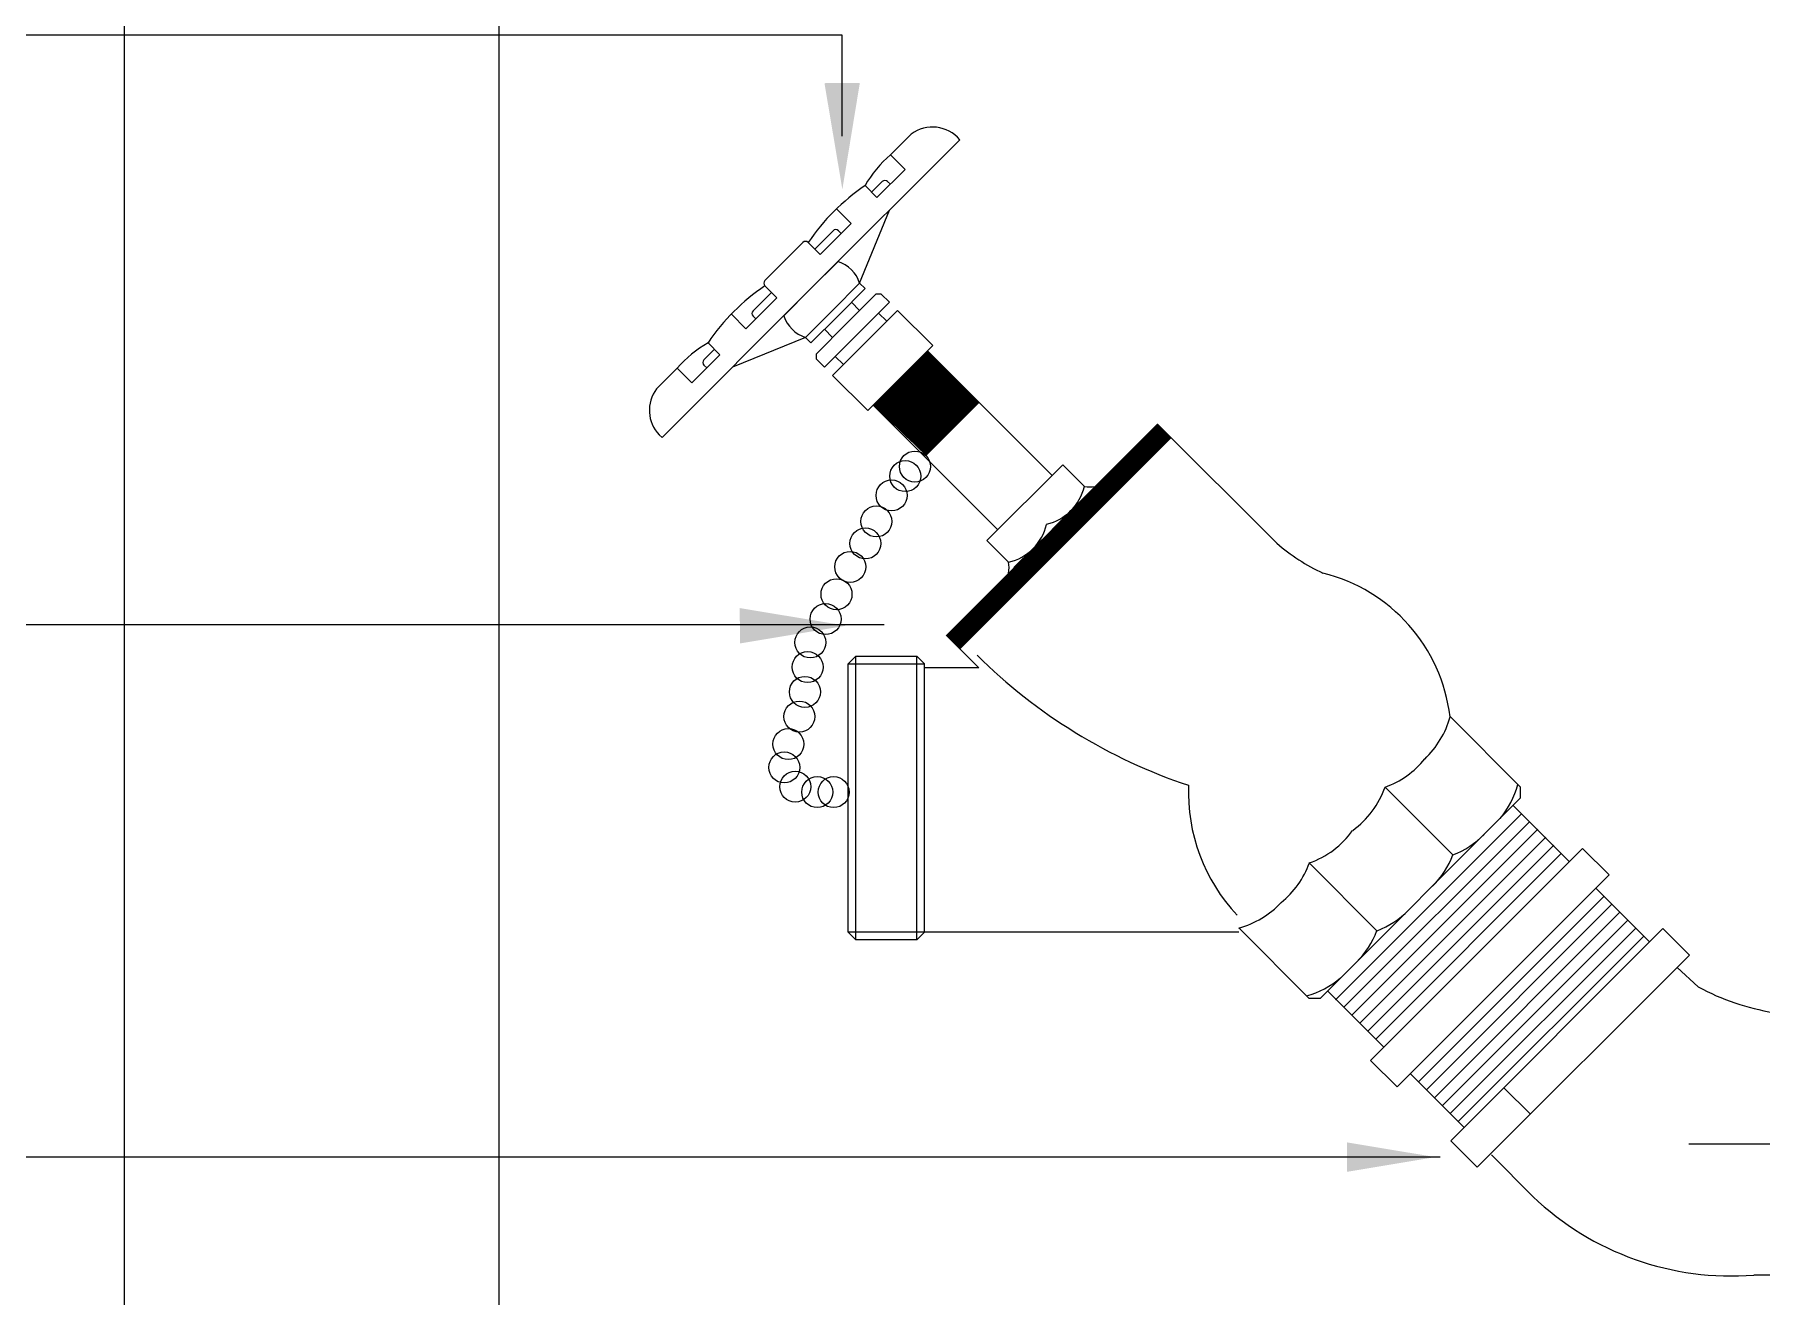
# Model space of a CAD drawing. Header units: millimetres. Extents: x 1822 to 2319, y 1244 to 1347.
# Drawn here: x 2315.934 to 2317.083, y 1344.355 to 1345.194 of the extents above; entities that cross this region are included whole.
import ezdxf

# ---------------------------------------------------------------- set-up
doc = ezdxf.new("R2010")
doc.units = ezdxf.units.MM
doc.linetypes.add('DASHDOT', pattern=[1, 0.5, -0.25, 0, -0.25])
doc.layers.add('I-ARQ', color=8, linetype='Continuous')
doc.layers.add('I-NORMO_INST', color=4, linetype='Continuous')

# ---------------------------------------------------------------- blocks, each defined once
blk = doc.blocks.new('*X18')
at = {"color": 0}
for p, q in [((-9.053017, 35.735745), (-9.051577, 35.737185)), ((-9.053008, 35.735736), (-9.051568, 35.737176)), ((-9.053, 35.735727), (-9.05156, 35.737167)), ((-9.052991, 35.735718), (-9.051551, 35.737158)), ((-9.052982, 35.73571), (-9.051542, 35.737149)), ((-9.052973, 35.735701), (-9.051534, 35.73714)), ((-9.052964, 35.735692), (-9.051525, 35.737131)), ((-9.052955, 35.735683), (-9.051516, 35.737122)), ((-9.052947, 35.735674), (-9.051508, 35.737113)), ((-9.052938, 35.735665), (-9.051499, 35.737104)), ((-9.052929, 35.735657), (-9.05149, 35.737095)), ((-9.05292, 35.735648), (-9.051482, 35.737086)), ((-9.052911, 35.735639), (-9.051473, 35.737077)), ((-9.052902, 35.73563), (-9.051464, 35.737068)), ((-9.052894, 35.735621), (-9.051456, 35.737059)), ((-9.052885, 35.735612), (-9.051447, 35.73705)), ((-9.052876, 35.735604), (-9.051438, 35.737041)), ((-9.052867, 35.735595), (-9.05143, 35.737032)), ((-9.052858, 35.735586), (-9.051421, 35.737023)), ((-9.052849, 35.735577), (-9.051412, 35.737014)), ((-9.052841, 35.735568), (-9.051404, 35.737005)), ((-9.052832, 35.735559), (-9.051395, 35.736996)), ((-9.052823, 35.73555), (-9.051387, 35.736987)), ((-9.052814, 35.735542), (-9.051378, 35.736978)), ((-9.052805, 35.735533), (-9.051369, 35.736969)), ((-9.052796, 35.735524), (-9.051361, 35.73696)), ((-9.052788, 35.735515), (-9.051352, 35.736951)), ((-9.052779, 35.735506), (-9.051343, 35.736942)), ((-9.05277, 35.735497), (-9.051335, 35.736933)), ((-9.052761, 35.735489), (-9.051326, 35.736924)), ((-9.052752, 35.73548), (-9.051317, 35.736915)), ((-9.052743, 35.735471), (-9.051309, 35.736906)), ((-9.052734, 35.735462), (-9.0513, 35.736897)), ((-9.052726, 35.735453), (-9.051291, 35.736888)), ((-9.052717, 35.735444), (-9.051283, 35.736878)), ((-9.052708, 35.735436), (-9.051274, 35.736869)), ((-9.052699, 35.735427), (-9.051265, 35.73686)), ((-9.05269, 35.735418), (-9.051257, 35.736851)), ((-9.052681, 35.735409), (-9.051248, 35.736842)), ((-9.052673, 35.7354), (-9.051239, 35.736833)), ((-9.052664, 35.735391), (-9.051231, 35.736824)), ((-9.052655, 35.735383), (-9.051222, 35.736815)), ((-9.052646, 35.735374), (-9.051213, 35.736806)), ((-9.052637, 35.735365), (-9.051205, 35.736797)), ((-9.052628, 35.735356), (-9.051196, 35.736788)), ((-9.05262, 35.735347), (-9.051188, 35.736779)), ((-9.052611, 35.735338), (-9.051179, 35.73677)), ((-9.052602, 35.73533), (-9.05117, 35.736761)), ((-9.052593, 35.735321), (-9.051162, 35.736752)), ((-9.052584, 35.735312), (-9.051153, 35.736743)), ((-9.052575, 35.735303), (-9.051144, 35.736734)), ((-9.052567, 35.735294), (-9.051136, 35.736725)), ((-9.052558, 35.735285), (-9.051127, 35.736716)), ((-9.052549, 35.735276), (-9.051118, 35.736707)), ((-9.05254, 35.735268), (-9.05111, 35.736698)), ((-9.052531, 35.735259), (-9.051101, 35.736689)), ((-9.052522, 35.73525), (-9.051092, 35.73668)), ((-9.052513, 35.735241), (-9.051084, 35.736671)), ((-9.052505, 35.735232), (-9.051075, 35.736662)), ((-9.052496, 35.735223), (-9.051066, 35.736653)), ((-9.052487, 35.735215), (-9.051058, 35.736644)), ((-9.052478, 35.735206), (-9.051049, 35.736635)), ((-9.052469, 35.735197), (-9.05104, 35.736626)), ((-9.05246, 35.735188), (-9.051032, 35.736617)), ((-9.052452, 35.735179), (-9.051023, 35.736608)), ((-9.052443, 35.73517), (-9.051015, 35.736599)), ((-9.052434, 35.735162), (-9.051006, 35.73659)), ((-9.052425, 35.735153), (-9.050997, 35.736581)), ((-9.052416, 35.735144), (-9.050989, 35.736572)), ((-9.052407, 35.735135), (-9.05098, 35.736563)), ((-9.052399, 35.735126), (-9.050971, 35.736554)), ((-9.05239, 35.735117), (-9.050963, 35.736545)), ((-9.052381, 35.735109), (-9.050954, 35.736535)), ((-9.052372, 35.7351), (-9.050945, 35.736526)), ((-9.052363, 35.735091), (-9.050937, 35.736517)), ((-9.052354, 35.735082), (-9.050928, 35.736508)), ((-9.052346, 35.735073), (-9.050919, 35.736499)), ((-9.052337, 35.735064), (-9.050911, 35.73649)), ((-9.052328, 35.735055), (-9.050902, 35.736481)), ((-9.052319, 35.735047), (-9.050893, 35.736472)), ((-9.05231, 35.735038), (-9.050885, 35.736463)), ((-9.052301, 35.735029), (-9.050876, 35.736454)), ((-9.052293, 35.73502), (-9.050867, 35.736445)), ((-9.052284, 35.735011), (-9.050859, 35.736436)), ((-9.052275, 35.735002), (-9.05085, 35.736427)), ((-9.052266, 35.734994), (-9.050841, 35.736418)), ((-9.052257, 35.734985), (-9.050833, 35.736409)), ((-9.052248, 35.734976), (-9.050824, 35.7364)), ((-9.052239, 35.734967), (-9.050816, 35.736391)), ((-9.052231, 35.734958), (-9.050807, 35.736382)), ((-9.052222, 35.734949), (-9.050798, 35.736373)), ((-9.052213, 35.734941), (-9.05079, 35.736364)), ((-9.052204, 35.734932), (-9.050781, 35.736355)), ((-9.052195, 35.734923), (-9.050772, 35.736346)), ((-9.052186, 35.734914), (-9.050764, 35.736337)), ((-9.052178, 35.734905), (-9.050755, 35.736328)), ((-9.052169, 35.734896), (-9.050746, 35.736319)), ((-9.05216, 35.734888), (-9.050738, 35.73631)), ((-9.052151, 35.734879), (-9.050729, 35.736301)), ((-9.052142, 35.73487), (-9.05072, 35.736292)), ((-9.052133, 35.734861), (-9.050712, 35.736283)), ((-9.052125, 35.734852), (-9.050703, 35.736274)), ((-9.052116, 35.734843), (-9.050694, 35.736265)), ((-9.052107, 35.734835), (-9.050686, 35.736256)), ((-9.052098, 35.734826), (-9.050677, 35.736247)), ((-9.052089, 35.734817), (-9.050668, 35.736238)), ((-9.05208, 35.734808), (-9.05066, 35.736229)), ((-9.052072, 35.734799), (-9.050651, 35.73622)), ((-9.052063, 35.73479), (-9.050643, 35.736211)), ((-9.052054, 35.734781), (-9.050634, 35.736202)), ((-9.052045, 35.734773), (-9.050625, 35.736192)), ((-9.052036, 35.734764), (-9.050617, 35.736183)), ((-9.052027, 35.734755), (-9.050608, 35.736174)), ((-9.052019, 35.734746), (-9.050599, 35.736165)), ((-9.05201, 35.734737), (-9.050591, 35.736156)), ((-9.052001, 35.734728), (-9.050582, 35.736147)), ((-9.051992, 35.73472), (-9.050573, 35.736138)), ((-9.051983, 35.734711), (-9.050565, 35.736129)), ((-9.051974, 35.734702), (-9.050556, 35.73612)), ((-9.051965, 35.734693), (-9.050547, 35.736111)), ((-9.051957, 35.734684), (-9.050539, 35.736102)), ((-9.051948, 35.734675), (-9.05053, 35.736093)), ((-9.051939, 35.734667), (-9.050521, 35.736084)), ((-9.05193, 35.734658), (-9.050513, 35.736075)), ((-9.051921, 35.734649), (-9.050504, 35.736066)), ((-9.051912, 35.73464), (-9.050495, 35.736057)), ((-9.051904, 35.734631), (-9.050487, 35.736048)), ((-9.051895, 35.734622), (-9.050478, 35.736039)), ((-9.051886, 35.734614), (-9.050469, 35.73603)), ((-9.051877, 35.734605), (-9.050461, 35.736021)), ((-9.051868, 35.734596), (-9.050452, 35.736012)), ((-9.051859, 35.734587), (-9.050444, 35.736003)), ((-9.051851, 35.734578), (-9.050435, 35.735994)), ((-9.051842, 35.734569), (-9.050426, 35.735985)), ((-9.051833, 35.734561), (-9.050418, 35.735976)), ((-9.051824, 35.734552), (-9.050409, 35.735967)), ((-9.051815, 35.734543), (-9.0504, 35.735958)), ((-9.051806, 35.734534), (-9.050392, 35.735949)), ((-9.051798, 35.734525), (-9.050383, 35.73594)), ((-9.051789, 35.734516), (-9.050374, 35.735931)), ((-9.05178, 35.734507), (-9.050366, 35.735922)), ((-9.051771, 35.734499), (-9.050357, 35.735913)), ((-9.051762, 35.73449), (-9.050348, 35.735904)), ((-9.051753, 35.734481), (-9.05034, 35.735895)), ((-9.051745, 35.734472), (-9.050331, 35.735886)), ((-9.051736, 35.734463), (-9.050322, 35.735877)), ((-9.051727, 35.734454), (-9.050314, 35.735868)), ((-9.051718, 35.734446), (-9.050305, 35.735858)), ((-9.051709, 35.734437), (-9.050296, 35.735849)), ((-9.0517, 35.734428), (-9.050288, 35.73584)), ((-9.051691, 35.734419), (-9.050279, 35.735831)), ((-9.051683, 35.73441), (-9.050271, 35.735822)), ((-9.051674, 35.734401), (-9.050262, 35.735813)), ((-9.051665, 35.734393), (-9.050253, 35.735804)), ((-9.051656, 35.734384), (-9.050245, 35.735795)), ((-9.051647, 35.734375), (-9.050236, 35.735786))]:
    blk.add_line(p, q, dxfattribs=at)
blk = doc.blocks.new('*X19')
at = {"color": 0}
for p, q in [((-9.051067, 35.729617), (-9.045449, 35.735235)), ((-9.051058, 35.729608), (-9.04544, 35.735226)), ((-9.051049, 35.729599), (-9.045431, 35.735217)), ((-9.05104, 35.72959), (-9.045422, 35.735208)), ((-9.051031, 35.729582), (-9.045413, 35.735199)), ((-9.051022, 35.729573), (-9.045405, 35.735191)), ((-9.051014, 35.729564), (-9.045396, 35.735182)), ((-9.051005, 35.729555), (-9.045387, 35.735173)), ((-9.050996, 35.729546), (-9.045378, 35.735164)), ((-9.050987, 35.729537), (-9.045369, 35.735155)), ((-9.050978, 35.729528), (-9.04536, 35.735146)), ((-9.050969, 35.72952), (-9.045352, 35.735138)), ((-9.050961, 35.729511), (-9.045343, 35.735129)), ((-9.050952, 35.729502), (-9.045334, 35.73512)), ((-9.050943, 35.729493), (-9.045325, 35.735111)), ((-9.050934, 35.729484), (-9.045316, 35.735102)), ((-9.050925, 35.729475), (-9.045307, 35.735093)), ((-9.050916, 35.729467), (-9.045298, 35.735085)), ((-9.050908, 35.729458), (-9.04529, 35.735076)), ((-9.050899, 35.729449), (-9.045281, 35.735067)), ((-9.05089, 35.72944), (-9.045272, 35.735058)), ((-9.050881, 35.729431), (-9.045263, 35.735049)), ((-9.050872, 35.729422), (-9.045254, 35.73504)), ((-9.050863, 35.729414), (-9.045245, 35.735032)), ((-9.050855, 35.729405), (-9.045237, 35.735023)), ((-9.050846, 35.729396), (-9.045228, 35.735014)), ((-9.050837, 35.729387), (-9.045219, 35.735005)), ((-9.050828, 35.729378), (-9.04521, 35.734996)), ((-9.050819, 35.729369), (-9.045201, 35.734987)), ((-9.05081, 35.729361), (-9.045192, 35.734978)), ((-9.050802, 35.729352), (-9.045184, 35.73497)), ((-9.050793, 35.729343), (-9.045175, 35.734961)), ((-9.050784, 35.729334), (-9.045166, 35.734952)), ((-9.050775, 35.729325), (-9.045157, 35.734943)), ((-9.050766, 35.729316), (-9.045148, 35.734934)), ((-9.050757, 35.729307), (-9.045139, 35.734925)), ((-9.050748, 35.729299), (-9.045131, 35.734917)), ((-9.05074, 35.72929), (-9.045122, 35.734908)), ((-9.050731, 35.729281), (-9.045113, 35.734899)), ((-9.050722, 35.729272), (-9.045104, 35.73489))]:
    blk.add_line(p, q, dxfattribs=at)

msp = doc.modelspace()

# ---------------------------------------------------------------- linework, layer by layer
at = {"color": 8}
for p, q in [((2316.4506, 1345.025), (2316.5496, 1345.1239)), ((2316.5172, 1345.1276), (2316.5035, 1345.1139)), ((2316.5133, 1345.1042), (2316.5035, 1345.1139)), ((2316.4909, 1345.089), (2316.498, 1345.0961)), ((2316.4945, 1345.0854), (2316.5133, 1345.1042)), ((2316.5016, 1345.0961), (2316.5034, 1345.0943)), ((2316.4866, 1345.0934), (2316.4945, 1345.0854)), ((2316.4773, 1345.0682), (2316.4675, 1345.0779)), ((2316.483, 1345.0286), (2316.5028, 1345.0772)), ((2316.4531, 1345.0512), (2316.4653, 1345.0634)), ((2316.4567, 1345.0476), (2316.4773, 1345.0682)), ((2316.4689, 1345.0634), (2316.4707, 1345.0616)), ((2316.4452, 1345.0556), (2316.4326, 1345.043)), ((2316.4488, 1345.0556), (2316.4567, 1345.0476)), ((2316.42, 1345.0304), (2316.4326, 1345.043)), ((2316.4506, 1345.025), (2316.4686, 1345.043)), ((2316.42, 1345.0268), (2316.4279, 1345.0188)), ((2316.483, 1345.0286), (2316.465, 1345.0105)), ((2316.4866, 1345.025), (2316.483, 1345.0286)), ((2316.4506, 1345.025), (2316.3516, 1344.9259)), ((2316.4279, 1345.0188), (2316.4074, 1344.9983)), ((2316.4243, 1345.0224), (2316.4121, 1345.0102)), ((2316.4506, 1345.025), (2316.4326, 1345.0069)), ((2316.4866, 1345.025), (2316.4686, 1345.0069)), ((2316.4938, 1345.0213), (2316.474, 1345.0015)), ((2316.483, 1345.0105), (2316.4776, 1345.0159)), ((2316.5028, 1345.0159), (2316.4812, 1344.9943)), ((2316.4974, 1345.0213), (2316.4938, 1345.0213)), ((2316.5028, 1345.0159), (2316.4974, 1345.0213)), ((2316.4074, 1344.9983), (2316.3977, 1345.008)), ((2316.4121, 1345.0066), (2316.4139, 1345.0048)), ((2316.447, 1344.9925), (2316.465, 1345.0105)), ((2316.4506, 1344.9889), (2316.4686, 1345.0069)), ((2316.5082, 1345.0105), (2316.4866, 1344.9889)), ((2316.501, 1345.0033), (2316.4956, 1345.0087)), ((2316.5316, 1344.9871), (2316.5082, 1345.0105)), ((2316.447, 1344.9925), (2316.3984, 1344.9727)), ((2316.4506, 1344.9889), (2316.447, 1344.9925)), ((2316.4542, 1344.9817), (2316.474, 1345.0015)), ((2316.465, 1344.9925), (2316.4596, 1344.9979)), ((2316.4596, 1344.9727), (2316.4812, 1344.9943)), ((2316.3901, 1344.981), (2316.3714, 1344.9623)), ((2316.3865, 1344.9846), (2316.3795, 1344.9776)), ((2316.3822, 1344.9889), (2316.3901, 1344.981)), ((2316.4542, 1344.9781), (2316.4542, 1344.9817)), ((2316.465, 1344.9673), (2316.4866, 1344.9889)), ((2316.5316, 1344.9871), (2316.51, 1344.9655)), ((2316.348, 1344.9583), (2316.3616, 1344.972)), ((2316.3714, 1344.9623), (2316.3616, 1344.972)), ((2316.3795, 1344.974), (2316.3813, 1344.9722)), ((2316.4596, 1344.9727), (2316.4542, 1344.9781)), ((2316.4722, 1344.9745), (2316.4668, 1344.9799)), ((2316.4884, 1344.9439), (2316.465, 1344.9673)), ((2316.4884, 1344.9439), (2316.51, 1344.9655)), ((2316.3516, 1344.9259), (2316.3498, 1344.9277)), ((2316.6901, 1344.9259), (2316.5496, 1344.7855)), ((2316.6397, 1344.8936), (2316.5821, 1344.8359)), ((2316.6109, 1344.8647), (2316.5856, 1344.8395)), ((2316.4753, 1344.7756), (2316.4804, 1344.7807)), ((2316.4753, 1344.7756), (2316.5262, 1344.7756)), ((2316.4804, 1344.5922), (2316.4804, 1344.7807)), ((2316.5211, 1344.5922), (2316.5211, 1344.7807)), ((2316.5211, 1344.7807), (2316.5262, 1344.7756)), ((2316.5262, 1344.5973), (2316.5262, 1344.7756)), ((2316.8323, 1344.6936), (2316.8773, 1344.6486)), ((2316.9228, 1344.6756), (2316.7994, 1344.5523)), ((2316.8052, 1344.5475), (2316.9286, 1344.6708)), ((2316.8105, 1344.5422), (2316.9339, 1344.6656)), ((2316.8158, 1344.5369), (2316.9391, 1344.6603)), ((2316.8211, 1344.5317), (2316.9444, 1344.655)), ((2316.8264, 1344.5264), (2316.9497, 1344.6497)), ((2316.7819, 1344.6432), (2316.8269, 1344.5982)), ((2316.8545, 1344.4977), (2316.9778, 1344.621)), ((2316.8598, 1344.4924), (2316.9831, 1344.6158)), ((2316.8651, 1344.4871), (2316.9884, 1344.6105)), ((2316.8704, 1344.4819), (2316.9937, 1344.6052)), ((2316.5262, 1344.5973), (2316.4753, 1344.5973)), ((2316.4804, 1344.5922), (2316.4753, 1344.5973)), ((2316.5262, 1344.5973), (2316.5211, 1344.5922)), ((2316.8756, 1344.4766), (2316.999, 1344.5999)), ((2316.8809, 1344.4713), (2317.0043, 1344.5946)), ((2316.9289, 1344.4762), (2316.9112, 1344.4938))]:
    msp.add_line(p, q, dxfattribs=at)
at = {"color": 3}
for p, q in [((2316.6109, 1344.9007), (2316.528, 1344.9835)), ((2316.5748, 1344.8647), (2316.492, 1344.9475)), ((2316.6811, 1344.9349), (2316.6397, 1344.8936)), ((2316.6811, 1344.9349), (2316.7603, 1344.8557)), ((2316.5676, 1344.8575), (2316.6181, 1344.9079)), ((2316.6325, 1344.8935), (2316.6181, 1344.9079)), ((2316.582, 1344.8431), (2316.5676, 1344.8575)), ((2316.5622, 1344.7729), (2316.5406, 1344.7945)), ((2316.4753, 1344.5973), (2316.4753, 1344.7756)), ((2316.4804, 1344.7807), (2316.5211, 1344.7807)), ((2316.5622, 1344.7729), (2316.5262, 1344.7729)), ((2316.8755, 1344.7405), (2316.9224, 1344.6936)), ((2316.9224, 1344.6864), (2316.9224, 1344.6936)), ((2316.9224, 1344.6864), (2316.7891, 1344.5532)), ((2316.9548, 1344.6441), (2316.9174, 1344.6815)), ((2316.8227, 1344.5119), (2316.9636, 1344.6529)), ((2316.9812, 1344.6353), (2316.9636, 1344.6529)), ((2316.8403, 1344.4943), (2316.9812, 1344.6353)), ((2317.0081, 1344.5907), (2316.9724, 1344.6264)), ((2316.5211, 1344.5922), (2316.4804, 1344.5922)), ((2316.7351, 1344.5973), (2316.5262, 1344.5973)), ((2316.7351, 1344.6), (2316.7819, 1344.5532)), ((2316.876, 1344.4586), (2317.017, 1344.5996)), ((2317.0346, 1344.5819), (2317.017, 1344.5996)), ((2316.8936, 1344.441), (2317.0346, 1344.5819)), ((2317.0405, 1344.5608), (2317.0265, 1344.5738)), ((2316.8315, 1344.5207), (2316.7941, 1344.5581)), ((2316.7891, 1344.5532), (2316.7819, 1344.5532)), ((2316.8403, 1344.4943), (2316.8227, 1344.5119)), ((2316.8848, 1344.4674), (2316.8491, 1344.5031)), ((2316.8936, 1344.441), (2316.876, 1344.4586)), ((2316.9306, 1344.4216), (2316.903, 1344.4492)), ((2317.0774, 1344.3694), (2317.1031, 1344.3694))]:
    msp.add_line(p, q, dxfattribs=at)
at = {"color": 8, "linetype": 'DASHDOT'}
msp.add_line((2317.0342, 1344.4566), (2317.2028, 1344.4566), dxfattribs=at)
at = {"color": 8}
for centre in [(2316.5197, 1344.9067), (2316.5133, 1344.9003), (2316.5042, 1344.8875), (2316.4941, 1344.8702), (2316.4868, 1344.8556), (2316.4767, 1344.84), (2316.4676, 1344.8218), (2316.4603, 1344.8053), (2316.4502, 1344.7898), (2316.4484, 1344.7734), (2316.4466, 1344.7569), (2316.4429, 1344.7405), (2316.4356, 1344.7222), (2316.4329, 1344.7067), (2316.4402, 1344.6939), (2316.4548, 1344.6903), (2316.4657, 1344.6903)]:
    msp.add_circle(centre, 0.0103, dxfattribs=at)
for centre, radius, start, end in [((2316.5315, 1345.1087), 0.0236, 40.0301, 127.0596), ((2316.5533, 1345.0556), 0.0767, 130.4939, 150.4851), ((2316.4998, 1345.0943), 0.00255, 45, 135), ((2316.5651, 1344.9771), 0.1403, 124.0112, 145.9888), ((2316.4671, 1345.0616), 0.00255, 45, 135), ((2316.447, 1345.0538), 0.00255, 45, 135), ((2316.4623, 1345.0222), 0.0216, 16.9275, 73.0725), ((2316.4985, 1344.9105), 0.1403, 124.0112, 145.9888), ((2316.4218, 1345.0286), 0.00255, 135, 225), ((2316.4139, 1345.0084), 0.00255, 135, 225), ((2316.4533, 1345.0132), 0.0216, 196.9275, 253.0725), ((2316.42, 1344.9222), 0.0767, 119.5149, 139.5061), ((2316.3813, 1344.9758), 0.00255, 135, 225), ((2316.3668, 1344.9441), 0.0236, 142.9404, 223.7925), ((2316.5996, 1344.9012), 0.0337, 283.1092, 346.8908), ((2316.5744, 1344.8759), 0.0337, 283.1092, 346.8908), ((2316.8155, 1345.0373), 0.3609, 225.1846, 251.6004), ((2316.8168, 1344.7567), 0.061, 313.29, 344.4975), ((2316.8125, 1344.7493), 0.0591, 289.6487, 321.3495), ((2316.8211, 1344.6904), 0.1196, 177.8604, 223.2517), ((2316.7762, 1344.7133), 0.0595, 305.5146, 340.7456), ((2316.8618, 1344.7117), 0.061, 320.3079, 344.4975), ((2316.7623, 1344.6994), 0.0595, 289.2544, 324.4854), ((2316.8568, 1344.7028), 0.058, 290.793, 315.6021), ((2316.8232, 1344.6692), 0.058, 314.3979, 339.207), ((2316.7263, 1344.6631), 0.0591, 308.6505, 340.3513), ((2316.7188, 1344.6587), 0.061, 285.5025, 316.71), ((2316.8064, 1344.6524), 0.058, 290.793, 315.6021), ((2316.7727, 1344.6188), 0.058, 314.3979, 339.207), ((2316.7638, 1344.6137), 0.061, 285.5025, 309.6921)]:
    msp.add_arc(centre, radius, start, end, dxfattribs=at)
at = {"color": 3}
for centre, radius, start, end in [((2316.6361, 1344.9133), 0.0201, 259.6952, 280.3048), ((2316.8478, 1344.9573), 0.1341, 229.2795, 244.9101), ((2316.5622, 1344.8395), 0.0201, 349.6952, 10.3048), ((2316.7643, 1344.727), 0.112, 6.8712, 76.2615), ((2317.1165, 1344.7024), 0.1607, 241.7981, 260.7431), ((2317.0624, 1344.5595), 0.1908, 226.3193, 274.5302)]:
    msp.add_arc(centre, radius, start, end, dxfattribs=at)
at = {"layer": 'I-ARQ'}
for p, q in [((2315.994, 1345.5183), (2315.994, 1343.9939)), ((2316.2432, 1345.4684), (2316.2432, 1344.3056))]:
    msp.add_line(p, q, dxfattribs=at)
at = {"layer": 'I-NORMO_INST'}
for p, q in [((2316.4713, 1345.1934), (2315.2419, 1345.1934)), ((2316.4714, 1345.1262), (2316.4713, 1345.1934)), ((2316.4992, 1344.8014), (2315.2419, 1344.8014)), ((2316.869, 1344.4477), (2315.2419, 1344.4477))]:
    msp.add_line(p, q, dxfattribs=at)
for points in [[(2316.4596, 1345.1615), (2316.4831, 1345.1616), (2316.4715, 1345.0909)], [(2316.4034, 1344.7891), (2316.4033, 1344.8126), (2316.474, 1344.8009)], [(2316.8069, 1344.4575), (2316.8069, 1344.4379), (2316.8658, 1344.4477)]]:
    msp.add_solid(points, dxfattribs=at)

# ---------------------------------------------------------------- block references
at = {"color": 3, "xscale": -24.99999999999999, "yscale": 24.99999999999997, "zscale": 25, "rotation": 90}
for name in ['*X18', '*X19']:
    msp.add_blockref(name, (3209.9217, 1118.6581), dxfattribs=at)

doc.saveas('drawing.dxf')
